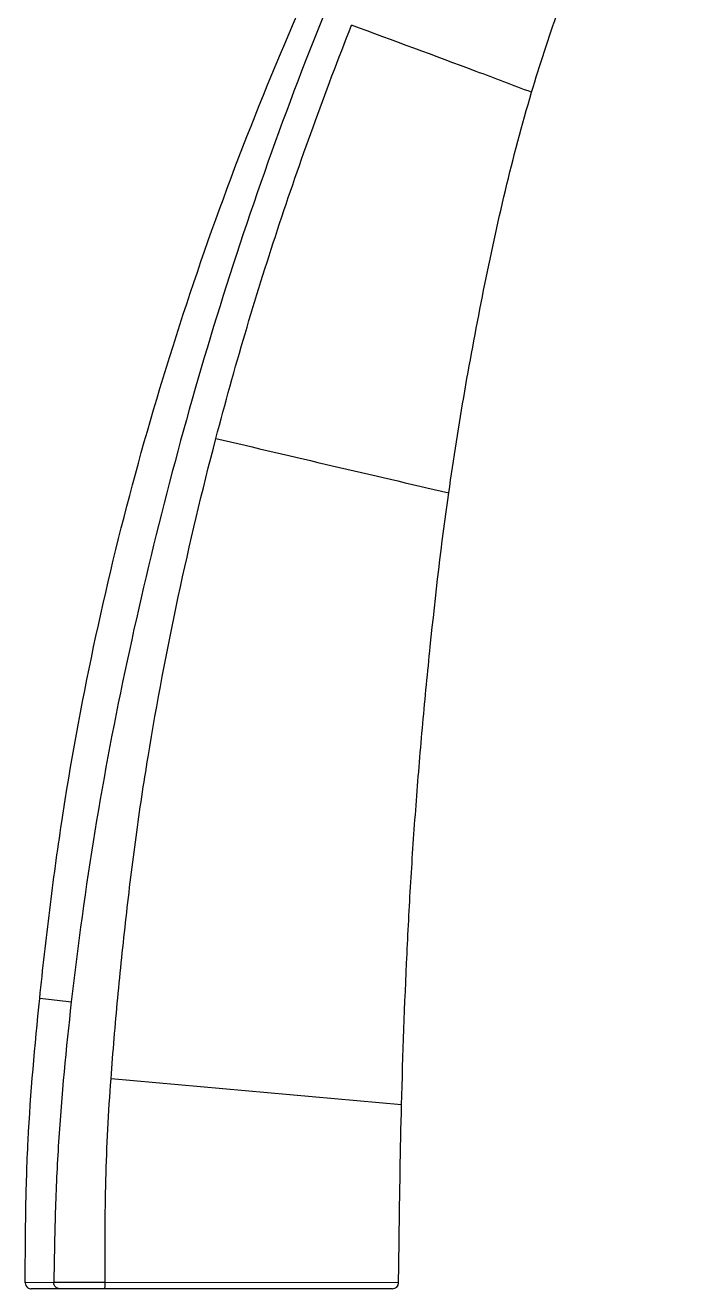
# Model space of a CAD drawing. Extents: x 0 to 1693, y 0 to 1240.
# Drawn here: x 140.7 to 195.2, y 489.9 to 594.5 of the extents above; entities that cross this region are included whole.
import ezdxf

# ---------------------------------------------------------------- set-up
doc = ezdxf.new("R2010")
doc.units = 0
doc.header["$LTSCALE"] = 14
doc.header["$MEASUREMENT"] = 0
doc.layers.add('DEF_LAYER_ASSEM_MEMBER', color=7, linetype='CONTINUOUS')

msp = doc.modelspace()

# ---------------------------------------------------------------- linework, layer by layer
at = {"layer": 'DEF_LAYER_ASSEM_MEMBER', "color": 9, "linetype": 'Continuous'}
for p, q in [((144.54, 513.65), (141.91, 513.95)), ((171.89, 505.14), (147.82, 507.31)), ((143.08, 490.43), (140.71, 490.42)), ((147.34, 490.43), (143.08, 490.43)), ((171.64, 490.42), (147.34, 490.43))]:
    msp.add_line(p, q, dxfattribs=at)
at = {"layer": 'DEF_LAYER_ASSEM_MEMBER', "color": 7, "linetype": 'Continuous'}
msp.add_line((171.14, 489.92), (141.21, 489.92), dxfattribs=at)
at = {"layer": 'DEF_LAYER_ASSEM_MEMBER', "color": 9, "linetype": 'Continuous'}
msp.add_arc((694.31, 2821.85), 2324.6, 256.6234, 257.11166, dxfattribs=at)
at = {"layer": 'DEF_LAYER_ASSEM_MEMBER', "color": 7, "linetype": 'Continuous'}
for centre, start, end in [((141.21, 490.42), 179.7939, 235.7329), ((171.14, 490.42), 270.001, 359.2828)]:
    msp.add_arc(centre, 0.5, start, end, dxfattribs=at)
for points, start_tangent, end_tangent in [([(141.91, 513.95), (142.74, 521.27), (143.74, 528.56), (146.38, 543.05), (149.84, 557.36), (154.09, 571.46), (159.08, 585.31), (164.79, 598.88), (171.19, 612.14), (178.3, 625.04)], (0.100168, 0.99497), (0.508324, 0.861166)), ([(182.66, 588.96), (184.87, 595.73), (187.49, 602.34), (189.02, 605.54), (190.74, 608.65), (192.73, 611.58), (195.18, 614.14)], (0.285224, 0.958461), (0.769702, 0.638404)), ([(175.8, 555.81), (178.69, 572.57), (180.49, 580.83), (182.66, 588.96)], (0.141331, 0.989962), (0.285224, 0.958461)), ([(171.89, 505.14), (172.34, 517.65), (172.68, 523.97), (173.12, 530.33), (173.65, 536.71), (174.27, 543.09), (175.8, 555.81)], (0.025713, 0.999669), (0.141331, 0.989962)), ([(140.71, 490.42), (140.76, 496.32), (140.95, 502.21), (141.91, 513.95)], (0.003477, 0.999994), (0.100168, 0.99497)), ([(171.64, 490.42), (171.69, 494.09), (171.89, 505.14)], (0.012417, 0.999923), (0.025713, 0.999669)), ([(140.93, 490.01), (141.21, 489.92)], (0.826364, -0.563136), (1, 0.000005))]:
    msp.add_spline(points, degree=3, dxfattribs=dict(at, start_tangent=start_tangent, end_tangent=end_tangent))
at = {"layer": 'DEF_LAYER_ASSEM_MEMBER', "color": 9, "linetype": 'Continuous'}
for points, start_tangent, end_tangent in [([(177.84, 622.39), (165.91, 596.54), (160.82, 583.17), (156.32, 569.57), (152.44, 555.81), (149.15, 541.89), (146.48, 527.81), (144.53, 513.66)], (-0.466071, -0.884747), (-0.115257, -0.993336)), ([(156.51, 560.31), (161.61, 577.57), (167.75, 594.51)], (0.253686, 0.967287), (0.367796, 0.929907)), ([(182.66, 588.96), (178.07, 590.69), (167.75, 594.51)], (-0.935309, 0.353833), (-0.938377, 0.345613)), ([(147.82, 507.31), (148.38, 513.98), (149.07, 520.65), (149.89, 527.31), (150.89, 533.96), (153.39, 547.2), (156.51, 560.31)], (0.071805, 0.997419), (0.253688, 0.967286)), ([(144.53, 513.66), (143.47, 502.07), (143.2, 496.25), (143.08, 490.43)], (-0.115261, -0.993335), (-0.016464, -0.999864)), ([(147.34, 490.43), (147.39, 498.93), (147.82, 507.31)], (-0.004927, 0.999988), (0.071806, 0.997419)), ([(143.55, 489.92), (143.22, 490.07), (143.08, 490.43)], (-1, 0.000043), (0.012054, 0.999927)), ([(147.28, 489.92), (147.3, 489.96), (147.32, 490.07), (147.34, 490.24), (147.34, 490.43)], (0.999995, 0.003142), (-0.001427, 0.999999))]:
    msp.add_spline(points, degree=3, dxfattribs=dict(at, start_tangent=start_tangent, end_tangent=end_tangent))

doc.saveas('drawing.dxf')
